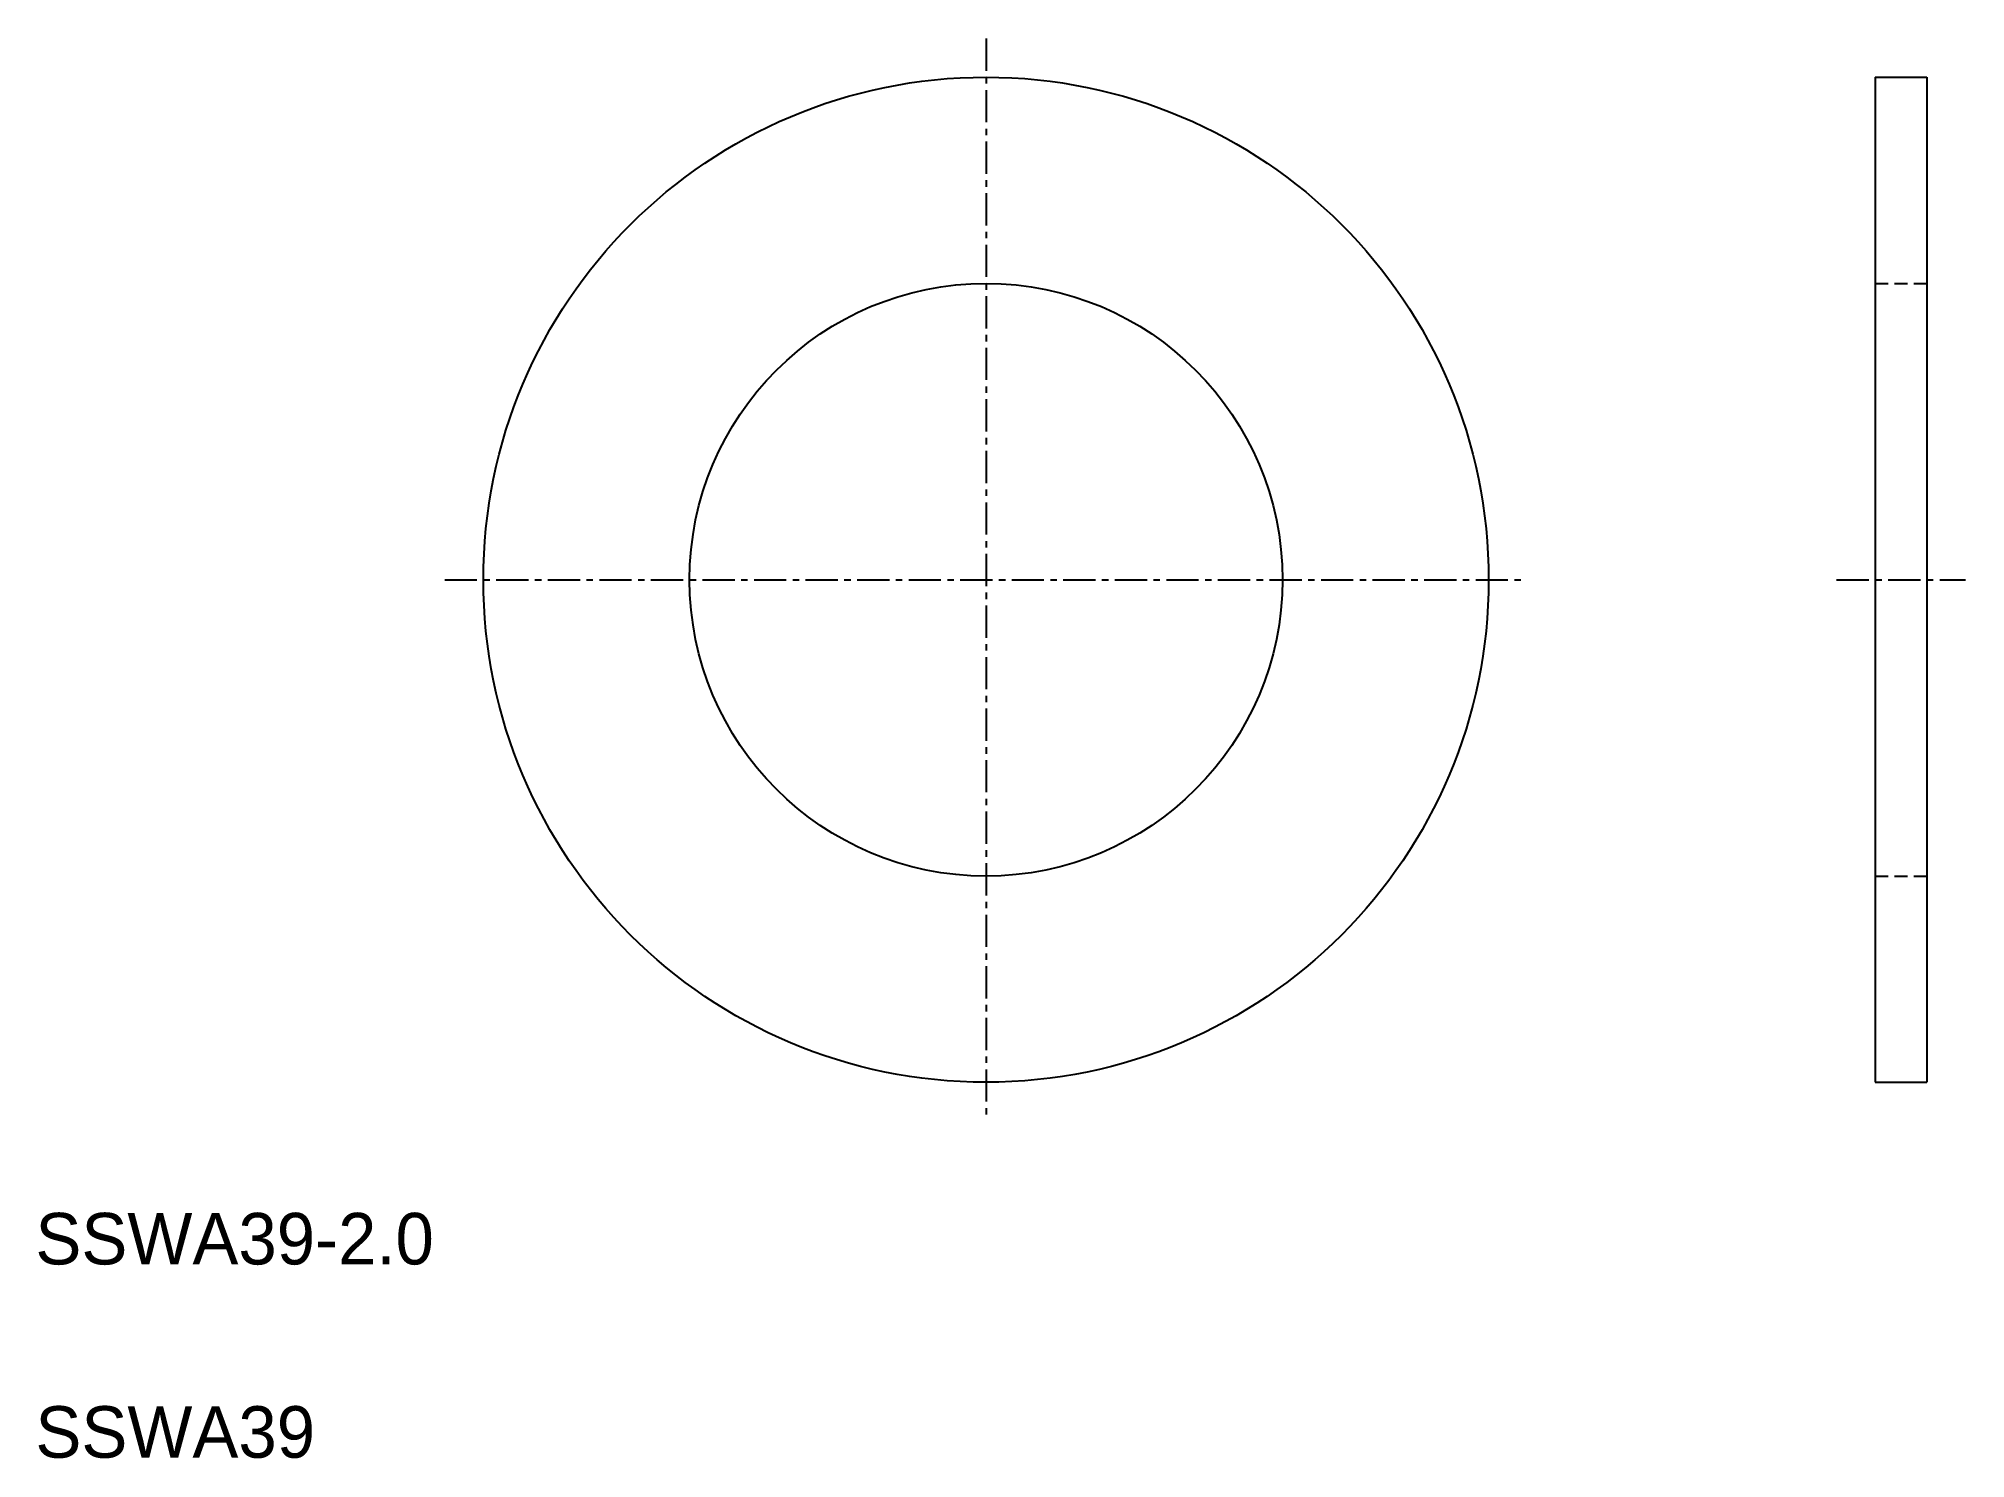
# Model space of a CAD drawing. Extents: x 5.1 to 79.9, y 5 to 60.1.
import ezdxf

# ---------------------------------------------------------------- set-up
doc = ezdxf.new("R2010")
doc.units = 0
doc.linetypes.add('CENTER', pattern=[2, 1.25, -0.25, 0.25, -0.25])
doc.linetypes.add('DASHED', pattern=[0.75, 0.5, -0.25])
doc.layers.get('0').update_dxf_attribs({"linetype": 'CONTINUOUS'})
doc.layers.add('CENTER', color=1, linetype='CENTER')

msp = doc.modelspace()

# ---------------------------------------------------------------- linework, layer by layer
at = {"color": 7, "linetype": 'CONTINUOUS'}
for p, q in [((76.38, 58.57), (76.38, 19.57)), ((76.38, 58.57), (78.38, 58.57)), ((78.38, 58.57), (78.38, 19.57)), ((76.38, 19.57), (78.38, 19.57))]:
    msp.add_line(p, q, dxfattribs=at)
for p, q in [((76.88, 58.57), (76.88, 58.57)), ((77.38, 58.57), (77.38, 58.57))]:
    msp.add_line(p, q)
at = {"color": 3, "linetype": 'DASHED'}
for p, q in [((76.38, 50.57), (78.38, 50.57)), ((76.38, 27.57), (78.38, 27.57))]:
    msp.add_line(p, q, dxfattribs=at)
at = {"color": 7, "linetype": 'CONTINUOUS'}
for radius in [19.5, 11.5]:
    msp.add_circle((41.88, 39.07), radius, dxfattribs=at)
at = {"layer": 'CENTER', "color": 1, "linetype": 'CENTER'}
for p, q in [((41.88, 60.07), (41.88, 18.07)), ((20.88, 39.07), (62.88, 39.07)), ((74.88, 39.07), (79.88, 39.07))]:
    msp.add_line(p, q, dxfattribs=at)

# ---------------------------------------------------------------- texts
for s, p in [('SSWA39-2.0', (5, 12.5)), ('SSWA39', (5, 5))]:
    msp.add_text(s, height=2).set_placement(p)

doc.saveas('drawing.dxf')
